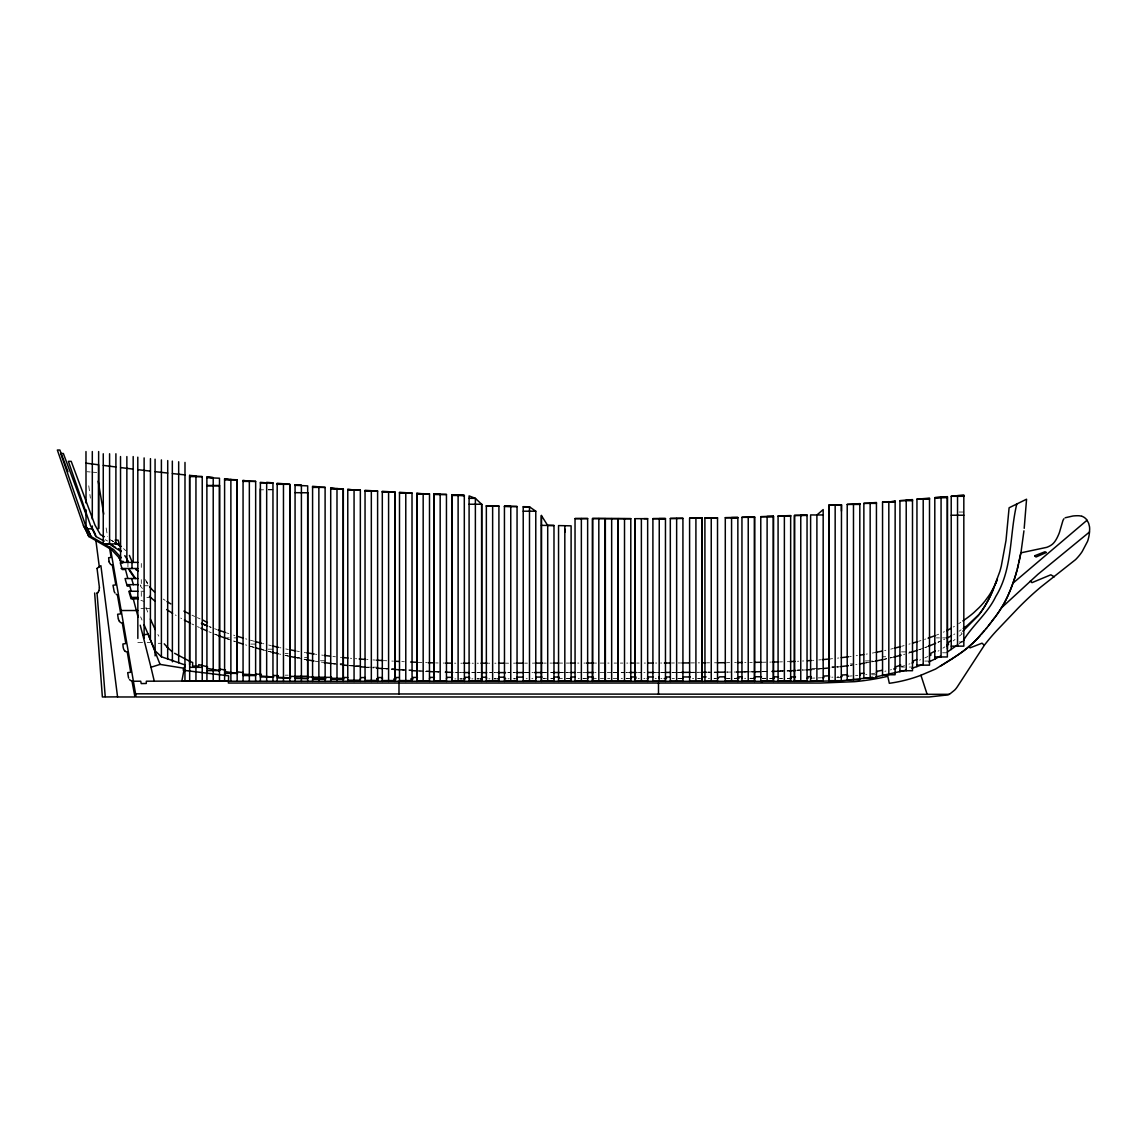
<?xml version="1.0" encoding="UTF-8"?>
<svg xmlns="http://www.w3.org/2000/svg" width="1147" height="1147" viewBox="0 0 1147 1147"><rect width="100%" height="100%" fill="white"/><g stroke="black" fill="none" stroke-linecap="round" stroke-linejoin="round"><path stroke-width="0.75" stroke-dasharray="5 3.75" d="M959.466 635.997L962.118 633.847L961.114 632.628M959.064 643.84L962.347 641.273M954.992 639.51L953.186 640.901M959.05 631.251L961.114 629.818M960.77 622.319L958.677 623.71M953.731 634.578L954.82 633.961M943.637 639.682L944.784 639.151M943.293 632.198L944.425 631.667M927.923 656.5L924.797 657.934M939.078 641.79L937.931 642.306L941.027 640.915M938.69 634.205L936.353 635.151M919.536 660.156L920.597 659.726M924.797 647.654L929.414 645.89M925.142 647.539L926.332 647.094M908.868 664.156L909.944 663.783M918.518 649.89L923.163 648.27M919.234 649.661L920.424 649.245M904.567 665.633L901.327 666.694M924.539 639.395L925.729 639.008M920.955 640.556L918.546 641.302M910.876 652.385L908.467 653.102M909.356 652.829L912.438 651.897M908.926 644.198L910.13 643.84M904.108 645.589L901.685 646.277M903.65 654.493L904.854 654.163M890.387 669.92L891.491 669.619M893.183 648.528L890.746 649.13M890.416 657.876L895.09 656.744M890.258 657.919L891.477 657.632M884.853 671.296L885.957 671.038M884.624 650.564L885.857 650.277M886.588 658.765L884.136 659.31L888.767 658.263M871.749 661.805L876.38 660.916L871.72 660.916M874.788 652.6L872.322 653.059M871.82 661.805L873.053 661.575M865.469 662.952L870.086 662.134M865.641 662.923L866.874 662.708M866.143 654.148L867.376 653.948M874.76 673.275L871.376 673.819M855.719 664.557L856.967 664.371M856.207 655.711L857.454 655.525M850.759 665.289L851.992 665.117M850.343 665.346L853.468 664.902M849.984 656.586L851.232 656.414M865.727 674.565L866.86 674.436M837.052 667.081L838.299 666.937M836.751 667.11L841.396 666.55L836.722 666.55M837.525 658.134L838.772 657.991M832.019 667.64L835.116 667.31M832.062 667.654L833.31 667.511M831.274 658.794L832.521 658.665M820.808 668.758L822.069 668.644M857.813 675.411L855.547 675.612M816.893 669.102L823.173 668.543M818.313 668.988L819.56 668.873M818.772 659.941L821.266 659.726M813.295 669.389L814.556 669.289M849.884 676.07L852.149 675.884M812.506 660.4L813.753 660.314M802.355 670.149L807.015 669.848L802.327 669.848M837.439 676.888L838.572 676.83M802.47 661.016L803.732 660.959M797.624 670.422L800.735 670.249M797.007 670.465L798.255 670.393M831.776 677.217L832.908 677.146M821.596 677.748L818.198 677.906M797.452 661.274L798.713 661.217M787.502 670.909L790.598 670.78M786.971 670.938L788.218 670.88M781.953 671.124L783.2 671.081M814.8 678.049L812.52 678.121M778.125 671.253L784.319 671.038M787.416 661.676L788.677 661.633M779.43 671.21L780.691 671.167M779.888 661.891L782.397 661.833M764.375 671.612L765.623 671.583M769.838 662.12L771.085 662.091M762.411 671.655L767.085 671.554M762.296 662.249L766.067 662.192M753.063 671.812L749.292 671.87M749.737 662.436L752.246 662.393M744.274 671.941L745.521 671.927M734.668 662.608L735.93 662.593M744.718 662.493L745.966 662.479M743.543 671.941L754.497 671.798L749.808 671.798M729.635 662.651L727.126 662.679M734.223 672.042L737.822 672.013L734.711 672.013M726.682 672.113L731.542 672.07L726.868 672.013M690.709 662.909L694.465 662.894M698.236 662.866L699.498 662.866M707.025 662.823L709.549 662.808M714.567 662.78L715.828 662.765M714.122 672.214L717.477 672.185M674.379 662.98L671.855 662.995M678.135 662.966L680.658 662.966M707.842 672.242L709.104 672.242M711.197 672.228L708.086 672.242L711.24 672.185M676.615 672.386L671.956 672.414L682.895 672.371M672.672 672.4L673.934 672.4M692.774 672.328L694.021 672.314M513.67 678.737L514.802 678.737M454.814 678.909L455.947 678.909M471.79 678.866L472.922 678.852M477.453 678.852L478.586 678.838M488.78 678.823L489.912 678.809M494.429 678.795L495.561 678.795M508.021 678.752L509.153 678.752M526.129 678.694L527.262 678.694M531.778 678.68L532.911 678.68M546.502 678.637L543.105 678.637L546.13 678.651M551.033 678.623L552.151 678.608M560.08 678.594L562.345 678.594M566.876 678.58L569.141 678.58M698.165 678.508L699.297 678.494M708.359 678.465L709.491 678.465M744.575 678.336L745.708 678.336M714.008 678.451L715.14 678.451M726.467 678.407L729.865 678.393M734.381 678.379L735.514 678.364M472.134 663.224L473.381 663.21M477.152 663.21L478.414 663.21M506.042 663.181L508.565 663.181M513.584 663.167L514.845 663.167M524.896 663.152L527.405 663.138M532.423 663.138L533.685 663.124M543.735 663.109L546.244 663.109M550.015 663.095L552.524 663.095M562.575 663.081L560.066 663.081M568.855 663.081L566.346 663.081M639.194 663.066L636.685 663.066M644.227 663.066L645.474 663.066M655.525 663.038L656.787 663.038M660.557 663.038L661.805 663.023M507.648 672.601L510.745 672.586L507.619 672.572M513.139 672.586L514.401 672.586M524.451 672.558L528.208 672.543M531.979 672.543L533.24 672.543M543.291 672.529L545.8 672.515M550.818 672.515L552.08 672.515M560.869 672.515L562.13 672.515M565.901 672.515L567.148 672.5M489.282 672.629L492.579 672.629L489.497 672.615M614.892 672.5L616.14 672.5M621.172 672.5L622.42 672.5M637.503 672.486L641.345 672.472L638.234 672.472M643.782 672.472L645.03 672.472M661.36 672.443L663.884 672.429M578.188 678.551L579.321 678.551M583.852 678.551L584.984 678.537M595.164 678.537L596.297 678.537M672.128 678.551L674.393 678.551M677.791 678.537L681.189 678.537M692.501 678.522L693.634 678.522M750.224 678.321L752.489 678.321M460.477 678.895L461.61 678.895M268.24 489.697L272.957 489.697M260.383 489.812L263.523 489.812M268.24 489.812L272.957 489.812M959.107 512.035L963.824 512.035M144.121 585.759L148.207 585.759M140.981 591.264L144.121 591.264M146.873 597.386L149.626 597.386M140.981 608.527L144.121 608.527M145.698 608.527L150.4 608.527M226.16 637.875L229.3 637.89M234.017 637.875L237.157 637.89M936.368 637.89L939.508 637.89M942.648 637.89L947.365 637.89M959.107 641.962L963.824 641.962M137.841 642.564L142.558 642.564M147.26 642.564L150.4 642.564M158.257 643.309L161.397 643.309M250.906 644.084L255.623 644.098M268.24 649.188L272.957 649.173M901.499 651.883L906.216 651.883M909.356 651.883L912.496 651.883M942.648 652.786L947.365 652.786M285.03 653.503L288.184 653.503M882.545 656.744L885.685 656.744M296.686 657.489L299.826 657.489M304.543 657.489L307.683 657.489M320.429 660.744L325.146 660.744M865.44 660.916L870.157 660.916M924.783 661.073L929.5 661.073M488.464 663.195L489.712 663.195M494.744 663.195L495.991 663.195M577.644 663.081L578.905 663.081M583.923 663.081L585.185 663.081M600.254 663.081L604.025 663.081M607.795 663.081L609.057 663.081M614.075 663.081L616.584 663.081M620.355 663.081L622.864 663.081M626.635 663.081L627.896 663.081M332.286 663.468L335.426 663.468M340.143 663.468L343.283 663.468M850.343 663.912L853.483 663.912M349.348 665.518L354.065 665.518M355.627 665.518L360.344 665.518M832.019 666.55L835.159 666.55M366.61 667.181L371.327 667.181M372.89 667.181L377.607 667.181M901.499 667.067L904.653 667.052M909.356 667.052L912.496 667.067M383.872 668.572L388.589 668.572M391.729 668.572L394.869 668.572M812.176 668.543L821.596 668.543M401.077 669.819L405.78 669.819M408.92 669.819L412.06 669.819M797.624 669.848L800.764 669.848M779.659 670.78L784.376 670.78M787.516 670.78L790.656 670.78M423.171 670.923L418.469 670.923L423.114 671.267M426.311 670.923L429.465 670.923M762.397 671.396L767.114 671.396M435.459 671.784L440.176 671.784M743.528 671.798L748.231 671.798M714.38 672.185L717.52 672.185M454.972 672.357L458.112 672.357L454.097 672.414M464.392 672.357L459.675 672.357L464.377 672.558M542.99 672.515L547.707 672.515M550.847 672.515L553.987 672.515M560.123 672.5L564.826 672.5M566.403 672.5L571.106 672.5M577.199 672.5L581.357 672.5M582.934 672.5L587.637 672.5M594.791 672.5L596.053 672.5M599.809 672.5L605.1 672.5M607.351 672.5L611.666 672.5M624.513 672.486L621.373 672.486L624.484 672.5M678.207 672.357L682.924 672.357M476.937 672.601L481.654 672.601M513.913 672.572L517.053 672.572M524.796 672.529L529.498 672.529M871.72 674.78L876.437 674.78M285.03 675.182L288.184 675.182M836.722 677.375L841.439 677.375M714.38 678.479L717.52 678.479M726.868 678.407L730.008 678.407M734.711 678.407L737.851 678.407M749.808 678.35L754.511 678.35M762.397 678.407L765.536 678.407M770.254 678.407L773.393 678.407M550.847 678.651L553.987 678.651M566.403 678.594L571.106 678.594M582.934 678.565L587.637 678.565M600.397 678.537L603.537 678.537M607.609 678.522L609.874 678.522M613.244 678.537L617.946 678.537M621.201 678.537L622.334 678.537M626.09 678.537L630.793 678.537M638.176 678.537L639.309 678.537M643.825 678.551L644.958 678.551M655.152 678.551L656.285 678.551M660.815 678.551L661.948 678.551M678.207 678.551L682.924 678.551M697.476 678.522L702.193 678.522M782.799 678.494L779.659 678.494L783.043 678.479M790.656 678.494L787.516 678.494L788.706 678.494M459.675 678.909L464.392 678.909M476.937 678.866L481.654 678.866M494.199 678.823L498.916 678.823M513.913 678.766L517.053 678.766M595.236 663.081L596.497 663.081M477.969 672.629L479.231 672.629M626.85 678.537L627.983 678.537M460.822 663.21L462.083 663.224M471.689 672.615L472.951 672.615M766.067 678.35L762.669 678.336M454.542 663.181L455.803 663.195M769.451 678.379L771.716 678.393M443.244 663.052L444.491 663.066M438.211 662.966L435.702 662.909M425.666 662.608L426.913 662.651M421.895 662.479L418.125 662.335M437.781 671.941L439.029 671.984M433.896 671.784L440.161 672.027M401.808 661.59L404.317 661.719M425.236 671.382L429.394 671.583M421.465 671.181L418.956 671.038M391.787 661.059L393.034 661.131M384.259 660.629L386.768 660.772M375.485 660.084L372.976 659.926M408.92 670.436L411.988 670.637M401.106 669.92L405.708 670.235M366.71 659.511L367.958 659.597M402.654 670.034L403.916 670.12M391.385 669.246L392.632 669.332M391.715 669.275L394.797 669.49M386.367 668.873L387.629 668.973M382.367 668.572L388.518 669.031M355.427 658.665L356.688 658.765M372.589 667.812L373.85 667.912M86.957 471.718L90.197 471.976M91.817 472.12L96.692 472.507M365.047 667.181L368.187 667.439M367.585 667.396L368.847 667.511M350.423 658.249L351.67 658.364M357.577 666.507L358.825 666.622M354.093 666.163L360.301 666.751M355.083 666.264L356.33 666.378M340.415 657.303L341.663 657.432M349.362 665.676L354.036 666.163M335.426 656.772L332.931 656.485M341.333 664.801L340.086 664.658L343.211 665.016M335.096 664.041L332.616 663.726M332.329 663.683L336.917 664.271M321.705 655.08L322.952 655.252M315.497 654.206L316.73 654.378M321.418 662.163L322.651 662.335M315.21 661.188L318.809 661.762M304.328 652.442L305.561 652.643M299.367 651.568L296.901 651.123M304.543 659.31L307.654 659.883M304.07 659.238L305.303 659.468M296.729 657.805L301.346 658.722M296.672 657.805L297.905 658.048M288.27 649.446L285.804 648.944M288.069 655.998L285.617 655.453M279.667 647.611L280.9 647.883M285.058 655.324L289.689 656.356M279.495 654.048L280.714 654.335M271.108 645.632L268.67 645.03M270.95 651.969L268.513 651.353M268.269 651.281L272.914 652.457M262.577 643.496L263.796 643.811M262.003 649.618L266.62 650.851M262.448 649.747L263.652 650.062M254.075 641.23L250.447 640.212M253.974 647.381L250.361 646.32M245.63 638.822L246.834 639.166M249.372 646.019L255.595 647.84M245.544 644.858L246.748 645.231M233.601 635.151L234.805 635.524M228.827 633.617L226.432 632.829M233.587 641.015L234.791 641.417M234.045 641.159L237.157 642.191M228.841 639.395L226.475 638.549M226.188 638.449L230.819 640.069M216.941 629.56L214.575 628.699M140.909 600.297L143.977 601.444M209.887 626.907L211.048 627.352M210.976 627.323L209.041 626.563M217.055 635.051L214.704 634.133M214.804 634.148L219.464 635.983M211.22 632.714L208.912 631.739M197.399 617.674L200.137 618.893M199.363 627.495L197.47 626.62M193.685 624.828L191.807 623.911M191.965 615.15L194.66 616.455M110.083 539.678L113.653 541.671M105.151 539.678L107.546 541.011M180.724 618.09L181.627 618.591M111.273 540.352L113.653 541.685M175.29 614.964L176.194 615.495M163.275 599.078L165.125 600.354M123.546 548.596L125.683 550.646M140.378 584.999L140.981 585.759M145.21 579.579L147.662 582.977M146.027 581.658L147.662 583.923M157.885 634.535L158.816 636.169M140.637 616.885L142.027 620.068M145.97 607.337L147.791 612.398M106.126 527.95L107.603 536.61M88.778 485.798L90.384 498.128M141.296 563.478L141.296 567.407M141.296 579.651L141.296 583.579M141.296 592.368L141.296 596.297M127.934 562.374L127.934 566.962M944.841 646.908A115.976 115.976 0 0 1 942.934 648.17M939.035 650.593A128.478 128.478 0 0 1 938.06 651.166M142.4 588.497A209.758 209.758 0 0 1 140.378 585.945M954.419 626.377A106.585 106.585 0 0 1 953.329 627.008M695.842 672.314L691.24 672.328L695.914 672.271M702.122 672.285L697.519 672.3L702.193 672.271M665.403 672.429L660.772 672.443L665.461 672.429M498.859 672.615L494.3 672.629L498.916 672.615M659.124 672.443L654.493 672.457L659.181 672.429M617.903 672.5L613.258 672.5L617.946 672.5M630.793 672.486L626.09 672.486L630.764 672.486M475.374 672.601L472.234 672.601L475.345 672.629"/><path stroke-width="1.5" d="M230.877 479.804L224.597 478.686L224.597 681.318M249.343 481.396L243.064 480.321L243.064 681.361M266.663 482.873L260.383 482.342L260.383 681.39M301.403 675.984L300.844 678.278M337.003 679.01L331.426 678.952L331.44 677.375L325.791 677.303L325.762 678.866L318.866 678.737L318.866 676.816M354.065 490.041L347.77 489.21L347.77 681.461M564.826 532.208L564.826 529.011M635.911 678.537L635.911 676.974L631.38 676.959L631.38 678.537L630.248 678.537M659.181 678.321L659.181 676.73M888.825 502.056L895.104 501.081M423.171 493.87L416.891 493.296L416.848 680.63M800.764 515.433L807.044 515.017L807.044 681.361M492.637 506.071L486.357 505.913M99.431 587.766L98.914 590.605M312.586 677.031L313.303 678.623L318.866 678.737M243.064 675.554L255.623 675.554L255.709 673.992L261.344 674.508L261.201 676.07L273.66 677.002L273.76 675.44L278.277 675.712L278.176 677.289L281.574 677.476L290.65 677.906L290.707 676.329L295.238 676.515L295.18 678.078L307.64 678.479L307.683 676.988L313.346 677.06M110.227 547.191L136.12 696.975L929.127 696.975L947.766 694.91A11.943 11.943 0 0 0 948.741 694.552L949.257 694.322A7.886 7.886 0 0 0 949.759 694.05L954.562 690.164A18.438 18.438 0 0 0 955.437 689.247A16.359 16.359 0 0 0 956.225 688.3A35.887 35.887 0 0 0 957.387 686.695L984.57 644.929A212.769 212.769 0 0 1 996.327 631.022L1017.805 608.469A311.382 311.382 0 0 1 1040.687 587.149L1075.513 559.664A57.465 57.465 0 0 0 1078.811 556.066A46.783 46.783 0 0 0 1080.832 553.499A41.593 41.593 0 0 0 1082.238 551.449L1087.499 541.456A21.793 21.793 0 0 0 1088.231 539.219L1088.79 536.911A42.826 42.826 0 0 0 1089.349 533.498L1089.65 529.47A22.868 22.868 0 0 0 1089.607 527.849A19.614 19.614 0 0 0 1089.521 526.803L1088.732 523.591A16.746 16.746 0 0 0 1088.245 522.473L1086.854 520.021A9.248 9.248 0 0 0 1086.51 519.534L1086.252 519.218A7.527 7.527 0 0 0 1085.836 518.759A9.004 9.004 0 0 0 1085.363 518.315L1084.847 517.885A14.194 14.194 0 0 0 1084.288 517.469A11.8 11.8 0 0 0 1083.298 516.881L1082.51 516.494A11.284 11.284 0 0 0 1081.936 516.279M255.623 674.88L243.135 674.178L243.064 672.572M1024.199 528.337L1026.565 499.203L1009.102 507.777L1006.005 540.452L1001.302 566.045A148.135 148.135 0 0 1 999.826 571.493L992.757 590.605A147.863 147.863 0 0 1 991.395 593.702A130.5 130.5 0 0 1 989.445 597.788L988.929 598.806A104.434 104.434 0 0 1 987.352 601.802L983.624 608.068A79.114 79.114 0 0 1 982.319 610.032L980.714 612.326A92.821 92.821 0 0 1 977.975 615.939L962.849 631.18M1023.941 530.832L1021.045 551.994L1017.389 568.783M224.597 669.905L225.414 670.049L225.156 671.597L233.013 672.802L237.515 673.432L237.73 671.884L243.336 672.615M206.933 670.622L219.493 670.622L219.823 669.102L225.414 670.049M206.933 666.708L207.277 668.371L219.564 670.651L219.536 485.582L206.933 485.582M1018.894 562.69L1020.887 552.84L1046.709 547.348A26.711 26.711 0 0 0 1048.845 546.445L1049.935 545.886A17.219 17.219 0 0 0 1050.924 545.298L1051.828 544.667A13.162 13.162 0 0 0 1052.946 543.721L1053.706 542.932A15.829 15.829 0 0 0 1054.208 542.345A18.438 18.438 0 0 0 1054.939 541.398L1055.168 541.054A27.155 27.155 0 0 0 1056.315 539.233A39.5 39.5 0 0 0 1057.591 536.796L1058.394 535.047A48.403 48.403 0 0 0 1059.484 532.323L1062.882 520.695A12.101 12.101 0 0 1 1063.212 519.978L1063.656 519.19A6.509 6.509 0 0 1 1063.929 518.788M1034.795 555.722L1044.96 551.75L1046.164 552.338M1018.522 564.295L1017.059 570.002A176.409 176.409 0 0 1 1016.041 573.629A172.365 172.365 0 0 1 1014.952 577.228A158.903 158.903 0 0 1 1013.776 580.812L1012.944 583.192A157.583 157.583 0 0 1 1010.321 590.103L1009.36 592.426A144.665 144.665 0 0 1 1007.84 595.867A122.586 122.586 0 0 1 1006.22 599.279A104.606 104.606 0 0 1 1003.281 604.827L998.277 612.684A164.967 164.967 0 0 1 996.083 615.753L986.133 628.685M1016.787 504.006C1009.403 534.545 1012.959 568.597 995.739 596.526C987.825 613.244 972.799 625 963.451 640.413L963.824 639.711M1016.959 570.374L1016.285 572.797A159.849 159.849 0 0 1 1015.21 576.411A167.706 167.706 0 0 1 1013.245 582.375L1011.052 588.253A153.942 153.942 0 0 1 1008.643 594.06A128.722 128.722 0 0 1 1007.08 597.487L1004.829 601.974A100.061 100.061 0 0 1 1003.639 604.182A93.065 93.065 0 0 1 1001.732 607.437L1000.385 609.559A116.965 116.965 0 0 1 998.334 612.627A127.102 127.102 0 0 1 996.872 614.677L995.395 616.699M996.987 580.095L995.696 583.436M98.9 590.633L98.441 591.68M994.822 585.615L995.395 584.167M993.632 588.526L990.793 594.992A110.241 110.241 0 0 1 989.775 597.114L989.431 597.831M989.072 598.519L988.714 599.221A87.903 87.903 0 0 1 987.61 601.3L986.85 602.677A98.083 98.083 0 0 1 985.087 605.731A96.936 96.936 0 0 1 982.649 609.544L982.147 610.29A58.655 58.655 0 0 1 979.137 614.319L967.279 625.488A107.66 107.66 0 0 1 963.179 628.398M98.284 591.967L97.839 592.684M994.635 617.703L991.61 621.717M990.85 622.706L988.485 625.746M986.965 627.653L976.126 639.954A118.671 118.671 0 0 1 973.43 642.592L968.14 647.281A121.553 121.553 0 0 1 964.211 650.421A139.676 139.676 0 0 1 962.204 651.926L951.852 659.052M984.585 630.563L981.259 634.449M980.427 635.381L979.581 636.313A142.156 142.156 0 0 1 977.058 638.994A118.27 118.27 0 0 1 975.294 640.786L972.57 643.395A118.17 118.17 0 0 1 969.76 645.904L968.742 646.779A118.127 118.127 0 0 1 965.831 649.159A127.589 127.589 0 0 1 962.835 651.453A147.805 147.805 0 0 1 960.813 652.944A176.839 176.839 0 0 1 957.731 655.109L935.594 669.031L920.926 675.268A144.25 144.25 0 0 1 889.312 683.297L887.792 676.286A242.547 242.547 0 0 1 854.486 681.676L820.75 683.038L228.382 683.038L228.654 675.827L224.597 675.325M97.696 592.856L96.721 592.927M1001.46 607.853L1037.949 574.289L1089.521 531.979M810.614 681.332L810.614 514.917L816.893 515.003L823.173 509.583L823.173 681.117L810.614 680.945M816.893 680.945L816.893 515.003L823.173 514.917M1012.944 583.192L1087.012 520.251M951.264 640.384L947.68 643.023L948.598 644.284L946.734 645.618L947.365 645.173A120.65 120.65 0 0 1 946.734 645.618M957.745 644.8L947.279 652.055M97.051 568.41L100.893 565.643L117.568 696.975L134.93 696.975L131.962 680.845A7.384 7.384 0 0 1 131.073 680.687L129.453 679.641M951.48 659.31L940.139 666.35M935.307 650.937L930.303 653.604L931.02 654.994L929.5 655.754M951.15 628.241L948.927 629.431A112.406 112.406 0 0 1 946.691 630.578M947.408 649.102L947.408 496.637L934.805 497.683L934.791 659.095L940.21 656.213M951.293 635.897L951.523 635.782A149.454 149.454 0 0 1 948.168 637.488L947.035 638.047M1065.147 517.77L1072.889 516.007A44.03 44.03 0 0 1 1076.459 515.749A29.449 29.449 0 0 1 1078.051 515.734A23.829 23.829 0 0 1 1079.47 515.806L1081.535 516.15M928.912 661.919L935.508 658.751M935.637 643.309L928.669 646.191L929.414 645.89M922.833 664.471L911.951 668.3M916.84 659.539L912.611 661.145L913.155 662.622L912.094 663.009M935.192 635.61L928.109 638.191M916.854 650.464L912.08 652.012M906.216 670.178L875.835 676.888M899.936 665.489L900.839 665.203L895.434 666.866L895.879 668.371L893.685 669.016M154.272 681.175L150.96 667.253L160.064 664.4L183.391 668.142L183.262 670.264L189.069 670.981M917.356 641.675L912.539 643.137M900.481 646.607L894.402 648.227M899.965 655.496L901.227 655.166M900.008 655.482L895.147 656.744M893.914 657.045L895.09 656.744M882.172 651.095L876.021 652.356M882.903 659.568L875.519 661.088L876.38 660.916M140.221 625.215L142.802 635.008L148.078 634.076L160.064 664.4M876.437 672.988L876.738 671.353A159.935 159.935 0 0 0 880.064 670.708A159.863 159.863 0 0 0 882.287 670.249M863.935 663.224L859.447 663.97M863.662 654.564L859.935 655.152M847.217 665.79L848.264 665.647L840.794 666.636M848.751 656.744L841.267 657.69M863.863 673.203L859.92 673.619L860.064 675.182M829.568 667.912L823.317 668.529M830.027 658.923L822.528 659.625M951.264 649.546L951.207 496.293L963.824 494.988L963.824 646.148L951.264 646.148M916.926 665.145L929.5 665.145L929.5 498.113L916.955 499.189L916.926 666.679M899.979 500.68L912.496 499.59L912.496 670.723L899.936 670.723M929.5 498.644L916.926 499.203L929.5 499.203M947.365 497.167L934.791 497.683L947.365 497.683M144.121 624.828L155.117 650.779L161.397 656.772L184.954 664.916L181.814 681.232L809.868 681.347L841.281 680.802L872.681 677.418L870.157 677.762L870.157 502.945L876.437 502.501L876.437 677.891L863.863 677.891M841.281 680.802L841.482 504.766L828.88 505.124L828.822 680.687L841.439 680.687M882.559 502.056L895.104 501.583M807.044 669.848L812.047 669.49M847.203 674.68L847.619 676.228L848.751 676.142M847.504 674.665L841.869 675.053L841.97 676.615L840.837 676.687M863.863 678.608L863.863 503.375L876.437 502.945M811.244 660.486L807.488 660.729M859.777 503.633L847.217 504.422L847.203 680.329M795.746 670.522L789.48 670.823L790.598 670.78M822.729 677.691L823.861 677.633L823.775 676.07L829.439 675.769L829.525 677.332M794.943 661.389L789.925 661.59M762.769 681.49L760.819 681.49L760.776 516.695L773.393 516.222L773.393 681.461M778.082 681.447L778.082 516.035L790.656 515.562L790.656 681.404M807.044 515.218L794.484 515.433L794.441 681.017L807.044 681.017M741.951 681.218L754.511 681.218L754.568 516.924L741.951 517.326L741.951 681.476M778.182 671.253L771.902 671.439M810.614 676.615L811.388 678.164M811.345 676.601L807.947 676.701L807.99 678.264L807.044 678.293M778.627 661.934L772.347 662.063M725.291 681.476L725.291 517.684L737.851 517.44L737.851 681.476M760.604 671.683L754.497 671.798M761.049 662.263L754.769 662.364M670.364 681.447L670.307 518.473L682.924 518.301L682.924 681.447M689.634 681.447L689.591 518.2L702.193 518.014L702.236 681.246L689.634 681.261M704.961 681.461L704.903 517.971L717.52 517.799L717.52 681.461M725.32 672.128L717.893 672.185M737.177 662.579L742.209 662.522M736.732 672.027L743.012 671.956M504.479 677.203L504.623 678.766L505.755 678.766M575.077 681.418L575.034 518.573L587.637 518.501L587.637 681.418M725.879 662.694L717.076 662.751M704.989 672.257L706.595 672.257M652.901 681.433L652.901 518.645L665.461 518.53L665.461 681.447M705.778 662.823L702.007 662.851M705.333 672.257L702.122 672.285M795.502 676.902L790.971 676.916L790.971 678.494L789.839 678.494L790.656 678.494M681.906 662.952L689.447 662.923M665.403 672.429L670.163 672.414M523.218 677.131L517.068 677.16L517.068 678.723M741.951 676.773L742.31 678.35M446.455 678.924L446.886 677.361L452.549 677.347L451.832 677.347M702.193 678.494L702.695 676.916L706.079 676.902M670.608 662.995L664.328 663.023M504.537 672.601L505.612 672.601L498.07 672.615L499.318 672.615M681.461 672.371L690.265 672.343M382.381 679.124L382.381 677.547L377.85 677.562L377.85 679.139L376.718 679.139L377.607 679.139M399.357 677.504L395.959 677.504L395.959 679.081L393.693 679.081M417.465 677.433L412.934 677.447L412.949 679.024L410.683 679.024M434.441 677.39L429.91 677.404L429.465 678.967M486.514 678.823L486.5 677.246L481.984 677.26L481.984 678.838L480.851 678.838L481.654 678.838M504.623 677.203L498.959 677.217L498.959 678.78L497.827 678.795M541.972 677.074L536.309 677.088L535.778 678.666M742.31 676.773L738.912 676.787L738.912 678.35L736.646 678.364M463.875 678.881L465.008 678.881L465.008 677.303L468.392 677.303L469.524 677.303L469.539 678.866M183.563 681.074L190.474 681.046M207.736 680.988L189.671 681.046M218.102 680.945L228.454 680.902M133.41 681.246L140.708 681.218L141.239 683.583L146.271 683.483L146.343 681.203L184.954 681.06M206.933 680.988L219.493 680.945M635.094 681.433L635.094 518.673L647.654 518.659L647.654 681.433M122.729 562.948L120.306 562.948L122.313 569.543L125.496 569.543L127.675 577.93M469.625 663.224L463.345 663.224M480.923 663.195L487.203 663.195M498.515 663.195L504.795 663.181M516.093 663.167L523.634 663.152M534.946 663.124L542.474 663.109M553.786 663.095L558.804 663.081M570.116 663.081L575.134 663.081M630.406 663.081L635.438 663.066M647.998 663.052L653.016 663.052M516.91 672.572L523.19 672.558M534.502 672.543L542.029 672.529M553.341 672.515L559.621 672.515M574.69 672.5L570.919 672.5M636.241 672.486L629.961 672.486L630.764 672.486M653.833 672.457L647.639 672.472M558.947 678.594L558.947 677.031L557.815 677.031L554.417 677.045L553.987 678.608M574.79 676.988L571.392 677.002L571.392 678.565L570.26 678.565L571.106 678.565M594.031 678.537L592.899 678.537L592.899 676.959L589.501 676.959L588.368 676.974L587.637 678.537M669.862 676.974L666.464 676.974L666.464 678.551L664.213 678.551M690.236 676.959L683.454 676.959L682.924 678.537M949.257 694.322L135.575 693.806M189.671 475.991L202.23 476.607L202.23 681.275M189.671 476.607L202.23 476.607M206.933 477.654L219.493 478.227L219.493 681.318M224.597 479.245L237.157 479.804L237.157 681.347M224.597 479.804L237.157 479.804M243.064 480.851L255.623 481.396L243.064 481.396M260.383 482.873L272.957 482.873L272.957 681.418M277.187 483.776L289.747 484.306L289.79 677.863L277.187 677.863M277.187 484.306L289.747 484.306L289.747 681.447M295.123 485.324L307.683 485.869L307.683 681.461M206.933 485.654L219.493 485.654M312.586 486.844L318.823 486.844M312.586 486.844L325.103 487.389L325.146 681.461M312.586 487.389L325.146 487.389M330.709 488.378L343.254 488.866L343.283 681.461M330.709 488.88L343.283 488.866M347.77 489.64L360.316 490.041M347.77 490.041L360.344 490.056L360.344 681.461M365.047 490.701L377.607 491.059L377.607 681.461M365.047 491.059L377.607 491.059M382.309 491.69L394.869 492.049L394.869 681.461M382.309 492.049L394.869 492.049M295.123 492.68L307.683 492.766M399.5 492.68L412.017 493.038L412.06 681.461M399.5 493.038L412.06 493.038M416.891 493.597L429.465 493.87L416.891 493.87M433.896 494.257L446.455 494.472L446.455 681.461M433.896 494.486L446.455 494.472M451.832 495.031L464.306 495.475L464.392 681.447M451.832 495.475L464.392 495.475L451.832 494.701L451.775 680.974L464.392 681.031M963.824 495.69L957.544 495.69L957.544 646.148M951.264 496.293L963.824 496.293M469.094 498.328L475.374 498.343L481.654 504.25L481.654 681.447M906.216 670.723L906.216 500.135L912.496 500.135M912.496 500.68L899.936 500.68L899.936 671.827M895.104 502.056L882.545 502.056L882.545 675.612M863.863 503.375L876.437 503.375M859.777 504.035L853.483 504.035L853.483 679.741M469.094 504.236L481.654 504.25M847.203 504.422L859.777 504.422M841.439 505.124L828.88 505.124L828.88 681.017M486.357 506.071L498.916 506.071L498.916 681.447M504.479 681.447L504.436 506.214L510.759 506.372L510.759 681.132M504.479 506.515L517.053 506.515L517.053 681.433M523.218 506.831L529.498 506.831L535.778 511.218L535.778 681.433M523.218 511.204L535.764 511.204M951.264 515.232L963.824 515.232M807.044 515.433L794.484 515.433L794.484 681.39M784.376 681.103L784.376 515.792L790.656 515.792M778.082 516.035L790.656 516.035M773.393 516.451L767.114 516.465L767.114 681.16M760.819 516.695L773.393 516.695M754.511 517.125L748.231 517.139L748.231 681.218M741.951 517.326L754.511 517.326M737.851 517.569L731.571 517.569L731.571 681.232M725.291 517.684L737.851 517.684M704.961 517.971L717.52 517.971L711.24 517.885L711.24 681.246M689.634 518.2L702.193 518.2L695.914 518.1L695.914 681.261M575.077 518.573L587.637 518.573M605.157 681.218L605.1 518.53L592.54 518.501L592.497 681.203L605.1 681.218M605.387 518.602L617.946 518.602L618.004 681.232L605.387 681.232L605.344 518.53L630.793 518.659L630.793 681.418M618.233 518.602L630.793 518.659M670.364 518.473L682.924 518.387M643.94 518.673L647.654 518.673M652.901 518.645L665.461 518.645L659.253 518.602L659.181 681.246M541.427 525.369L553.987 525.498L553.987 681.433M115.087 540.151L118.112 540.151L119.775 546.675M103.259 453.768L103.259 543.936L115.861 543.936M103.302 543.936L109.582 543.936L109.582 453.768M137.841 562.374L120.578 562.374L120.521 456.563M121.023 568.496L137.841 568.496M125.023 578.547L137.841 578.547M126.887 584.669L138.443 584.669M128.88 591.264L137.841 591.264M130.715 597.386L137.841 597.386M129.095 592.225L131.102 598.863L138.185 598.863M121.181 610.519L137.841 610.519M934.791 656.959L947.365 656.959L947.365 496.637M586.447 663.081L593.974 663.081M189.671 667.325L202.23 667.325M587.25 672.5L593.529 672.5M469.109 672.601L464.377 672.558M481.74 672.644L486.758 672.629M224.597 673.375L237.157 673.375M882.545 674.766L895.104 674.766L895.147 501.081M295.123 676.271L307.683 676.271M754.755 676.744L761.551 676.759M260.383 676.959L272.527 676.931M312.586 677.246L325.146 677.246M365.391 677.576L360.875 677.576L360.344 679.139M295.123 678.479L307.683 678.479L307.726 492.68M330.709 678.321L343.283 678.321M717.52 678.436L719.671 676.859L725.334 676.83L725.334 678.407M753.622 678.321L754.755 678.321M312.586 678.852L324.63 678.852M330.709 679.067L343.283 679.067L337.089 679.01M847.203 679.741L859.777 679.741L859.82 503.633M347.77 680.214L360.344 680.214M365.047 680.415L377.607 680.415M382.309 680.544L394.869 680.544M399.5 680.572L412.06 680.572M416.891 680.773L429.465 680.773M433.896 680.945L446.455 680.945M469.094 681.089L481.654 681.089M778.082 681.103L790.656 681.103M486.357 681.117L498.916 681.117M504.479 681.132L517.053 681.132M523.218 681.146L535.778 681.146M553.987 681.146L541.427 681.146L541.37 515.476L547.707 525.498M558.546 681.175L571.106 681.175M575.077 681.189L587.637 681.189M630.793 681.232L618.233 681.232L618.19 518.602M635.094 681.246L647.654 681.246M652.901 681.246L665.461 681.246M670.364 681.261L682.924 681.261M704.961 681.246L717.52 681.246M725.291 681.232L737.851 681.232M760.819 681.16L773.393 681.16M605.1 518.53L592.569 518.501L592.54 681.418M652.887 676.974L648.356 676.974L648.356 678.551L647.223 678.551M347.77 677.533L343.899 677.504L343.885 679.081L342.752 679.067M452.033 663.167L445.753 663.095M778.526 676.873L773.996 676.845L773.981 678.407L772.849 678.393M330.709 677.375L331.44 677.375M553.987 525.498L547.707 525.369L547.707 681.146M452.85 672.386L445.308 672.199L446.441 672.228M498.916 506.071L486.357 505.755L486.357 681.447M504.479 506.214L517.053 506.515M529.498 506.831L523.218 506.673L523.218 681.433M117.539 696.874L102.37 696.975L94.642 592.985M434.455 662.88L428.175 662.694M433.853 680.831L433.853 494.042L440.176 494.257L440.176 680.945M433.896 671.784L429.394 671.583M416.877 662.292L410.597 662.02M399.299 661.461L394.296 661.202M405.78 681.461L405.78 492.694L399.5 492.321L399.5 681.461M371.327 681.461L371.327 490.701L365.047 490.328L365.047 681.461M416.447 670.895L411.988 670.637M382.998 660.557L376.732 660.17M277.187 675.655L278.277 675.712M400.16 669.862L393.894 669.418L394.797 669.49M365.449 659.425L359.183 658.966M382.611 668.601L376.345 668.113M337.003 488.866L330.709 487.862L330.709 681.461M272.957 482.873L266.678 482.342L266.663 681.404M283.409 483.776L277.187 483.245L277.187 681.433M301.331 485.31L295.123 484.78L301.403 485.324L301.403 681.461M260.383 674.422L261.344 674.508M365.09 667.181L360.086 666.737M347.928 658.034L342.924 657.546M213.17 477.639L206.933 477.052L213.213 477.654L213.213 681.304M189.613 665.016L189.613 475.374L195.951 475.991L195.951 681.261M184.954 474.887L172.394 473.568M347.584 665.489L343.211 665.016M167.677 473.051L155.117 471.661M150.4 471.13L137.841 469.653M132.479 469.023L120.578 467.575M330.436 656.184L324.2 655.41M189.671 671.052L206.274 673.088M206.933 673.16L225.199 675.397M183.907 670.35L184.954 670.479M115.861 466.987L103.302 465.395M86.025 463.159L98.585 464.793L98.585 528.81L98.642 451.56M331.368 663.554L323.898 662.522M314.249 654.019L306.808 652.844M312.615 660.758L313.977 660.973M312.73 660.772L306.55 659.697L307.783 659.912M218.446 670.465L219.493 670.637M295.668 650.894L289.503 649.689M207.593 666.837L198.775 664.6L198.775 666.077L192.639 666.077L192.639 662.507L189.671 661.303M295.195 657.503L289.302 656.27M278.449 647.338L272.326 645.919M278.277 653.761L272.169 652.27L272.914 652.457M261.358 643.18L255.294 641.56M260.469 649.202L261.229 649.417L255.595 647.84M243.221 638.105L237.2 636.27M243.064 644.098L237.171 642.205M225.242 632.427L218.116 629.975M225.285 638.133L219.392 635.954M218.217 635.51L219.464 635.983M207.55 625.975L201.37 623.351M206.145 625.402L207.105 625.789M205.227 625.015L201.772 623.524M189.958 661.432L174.645 653.303M206.603 630.735L200.868 628.169M189.269 613.831L183.921 611.122M189.943 622.979L184.38 620.097M104.377 536.696L100.391 534.602L94.972 525.082L71.2 461.338L68.376 461.338L90.599 525.713A88.376 87.201 0 0 1 95.932 536.538L104.219 541.097M108.592 543.434L121.052 551.578M202.876 620.111L207.392 622.592M86.326 515.089L63.357 453.495L60.748 453.495L85.667 525.713A87.201 86.871 0 0 1 91.014 536.538L113.553 549.47L121.252 557.714M67.945 471.704L59.873 450.025L57.35 450.025L83.473 525.713A86.756 86.728 0 0 1 88.806 536.538L111.345 549.485L119.059 557.729A21.65 21.65 0 0 1 121.095 562.374A21.664 21.65 0 0 0 119.059 557.729M1054.279 576.826L1050.824 574.805L1031.999 582.647L1030.25 581.113M111.56 545.026L115.503 547.42M172.609 613.344L166.702 609.559M167.003 601.573L170.803 603.924M125.166 651.224L125.769 651.582A4.23 4.23 0 0 0 126.213 651.768L127.274 652.07L130.715 672.285L127.704 672.644L128.321 676.716A13.721 13.721 0 0 0 128.564 677.748L128.708 678.164M120.793 546.345L114.944 542.459L120.808 546.345M116.205 594.218L116.306 594.289A7.183 7.183 0 0 0 117.41 594.949L120.765 613.86L117.625 614.262L117.955 616.785A24.044 24.044 0 0 0 118.227 618.204A19.327 19.327 0 0 0 118.399 618.936M154.874 601.114L149.425 596.354M984.327 645.259L982.018 643.18L970.075 647.854L969.1 646.478M118.657 548.624L120.98 550.875M154.487 591.938L152.852 590.318A60.777 60.777 0 0 1 150.458 587.751L149.583 586.734M110.499 564.181L109.883 563.392A8 8 0 0 1 109.668 562.976L109.596 562.833A6.108 6.108 0 0 1 109.409 562.403M135.963 568.697L138.214 571.034M135.963 569.643L136.722 570.403M164.222 643.811A56.475 56.475 0 0 0 166.731 646.607L167.677 647.568M124.851 650.994L123.976 649.862A8.244 8.244 0 0 1 123.704 649.231A8.875 8.875 0 0 1 123.518 648.657A10.882 10.882 0 0 1 123.331 647.998L123.259 647.654A13.864 13.864 0 0 1 123.087 646.636L122.887 643.983L125.826 643.567L122.356 623.151A7.355 7.355 0 0 1 121.783 623.007A5.821 5.821 0 0 1 121.281 622.821L120.851 622.606A4.287 4.287 0 0 1 120.363 622.305A4.072 4.072 0 0 1 119.661 621.66L119.331 621.23M135.575 578.547L129.109 569.027M124.794 555.635L126.156 557.686A22.094 21.807 0 0 1 128.22 562.374A22.022 21.779 0 0 0 127.26 559.808M92.118 528.107L95.473 534.602M129.41 555.42L132.321 562.374M119.116 620.885L118.872 620.355A10.681 10.681 0 0 1 118.6 619.609A12.087 12.087 0 0 1 118.399 618.936M155.175 629.488L150.415 619.05M920.926 675.268L927.149 694.379M131.547 578.547L133.41 584.669M125.31 579.608L127.274 586.146L129.883 586.146L131.073 590.705M129.611 591.264L131.446 597.386M133.267 598.863L138.07 617.057M142.802 635.008L150.96 667.253M98.169 481.167L103.775 514.085M109.381 547.004L111.144 557.399L108.635 557.729L108.936 560.639A11.327 11.327 0 0 0 109.166 561.614M1046.222 552.567L1036.013 556.998L1034.752 555.994M95.875 540.38L99.302 566.79M97.051 568.439L99.431 587.737M97.079 593.616L105.223 696.573M997.374 578.948L997.374 579.034A81.537 81.537 0 0 1 995.983 582.49A74.999 74.999 0 0 1 994.449 585.931L991.51 591.479A77.035 77.035 0 0 1 988.857 595.752L985.144 600.813A88.577 88.577 0 0 1 982.75 603.723L981.918 604.655A91.688 91.688 0 0 1 979.337 607.408L973.86 612.584A94.427 94.427 0 0 1 970.964 615.007L969.989 615.781A108.363 108.363 0 0 1 966.978 618.047L965.96 618.778A154.63 154.63 0 0 1 962.849 620.928M941.07 497.167L941.085 656.959M841.439 504.766L841.439 511.103M458.112 495.475L458.112 681.031M283.467 484.306L283.467 681.447M923.206 498.644L923.206 665.145M888.825 501.583L888.825 674.766M835.159 505.124L835.159 680.687M800.764 515.218L800.764 681.017M773.436 516.222L773.436 681.117M754.511 516.924L754.511 681.49M702.193 518.014L702.193 681.461M676.644 518.401L676.644 681.261M658.493 683.038L658.493 694.365M641.374 518.673L641.374 681.246M635.051 518.673L635.051 681.246M624.513 518.63L624.513 681.232M611.666 518.573L611.666 681.232M598.82 518.516L598.82 681.218M581.357 518.53L581.357 681.189M571.106 681.418L571.106 525.842L558.546 525.584L558.546 681.433M564.826 525.713L564.826 681.175M541.427 515.476L541.427 681.433M529.498 506.831L529.498 681.146M492.637 505.913L492.637 681.117M481.697 504.25L481.697 681.089M475.374 681.089L475.374 498.343L469.094 495.905L469.094 681.447M451.832 494.701L451.832 681.461M433.896 494.042L433.896 681.461M429.508 493.87L429.465 681.461M423.171 493.597L423.171 680.773M416.891 493.296L416.891 681.461M398.984 683.038L398.984 694.093M394.912 492.049L394.912 680.544M388.589 681.461L388.589 491.69L382.309 491.317L382.309 681.461M354.065 489.64L354.065 681.461M343.326 488.88L343.326 679.067M336.989 488.378L337.003 681.461M318.866 681.461L318.866 486.844L312.586 486.299L312.586 681.461M295.066 484.78L295.123 681.461M260.34 488.894L260.34 675.999M255.666 481.396L255.623 681.39M249.343 480.865L249.343 681.375M237.2 479.804L237.2 673.375M230.877 479.245L230.877 681.332M206.876 477.052L206.933 681.289M189.671 475.374L189.671 681.261M184.997 462.427L184.954 681.246M178.674 461.768L178.674 662.78M172.337 461.094L172.394 661.819M167.72 460.578L167.677 658.952M161.397 459.904L161.397 656.772M155.074 459.187L155.117 655.883M150.458 458.642L150.4 639.108M144.121 457.911L144.121 638.435M137.798 457.166L137.841 638.435M133.181 456.563L133.181 562.374M131.991 562.374L131.991 568.496M126.858 456.563L126.858 562.374M115.904 453.768L115.904 543.936M92.305 451.56L92.305 519.046M92.305 525.986L92.305 528.81L86.025 528.81L86.025 509.842M85.982 451.56L86.025 502.988M172.251 651.682A57.565 57.565 0 0 1 166.731 646.607M134.557 578.088A209.758 209.758 0 0 1 129.109 569.973M115.015 592.985A6.552 6.552 0 0 1 114.686 592.483L114.385 591.938A6.624 6.624 0 0 1 114.141 591.393L112.994 585.242L115.833 584.898L112.32 565.113A6.036 6.036 0 0 1 111.89 564.969A7.384 7.384 0 0 1 111.417 564.783L111.302 564.725A4.316 4.316 0 0 1 110.929 564.525M109.352 562.259A8 8 0 0 1 109.094 561.471M92.549 529.24A88.075 87.115 0 0 1 95.932 536.538M122.858 561.084A21.779 21.693 0 0 1 123.303 562.388M85.667 525.713A87.387 86.914 0 0 1 91.014 536.538M83.473 525.713A86.814 86.756 0 0 1 88.806 536.538"/></g></svg>
